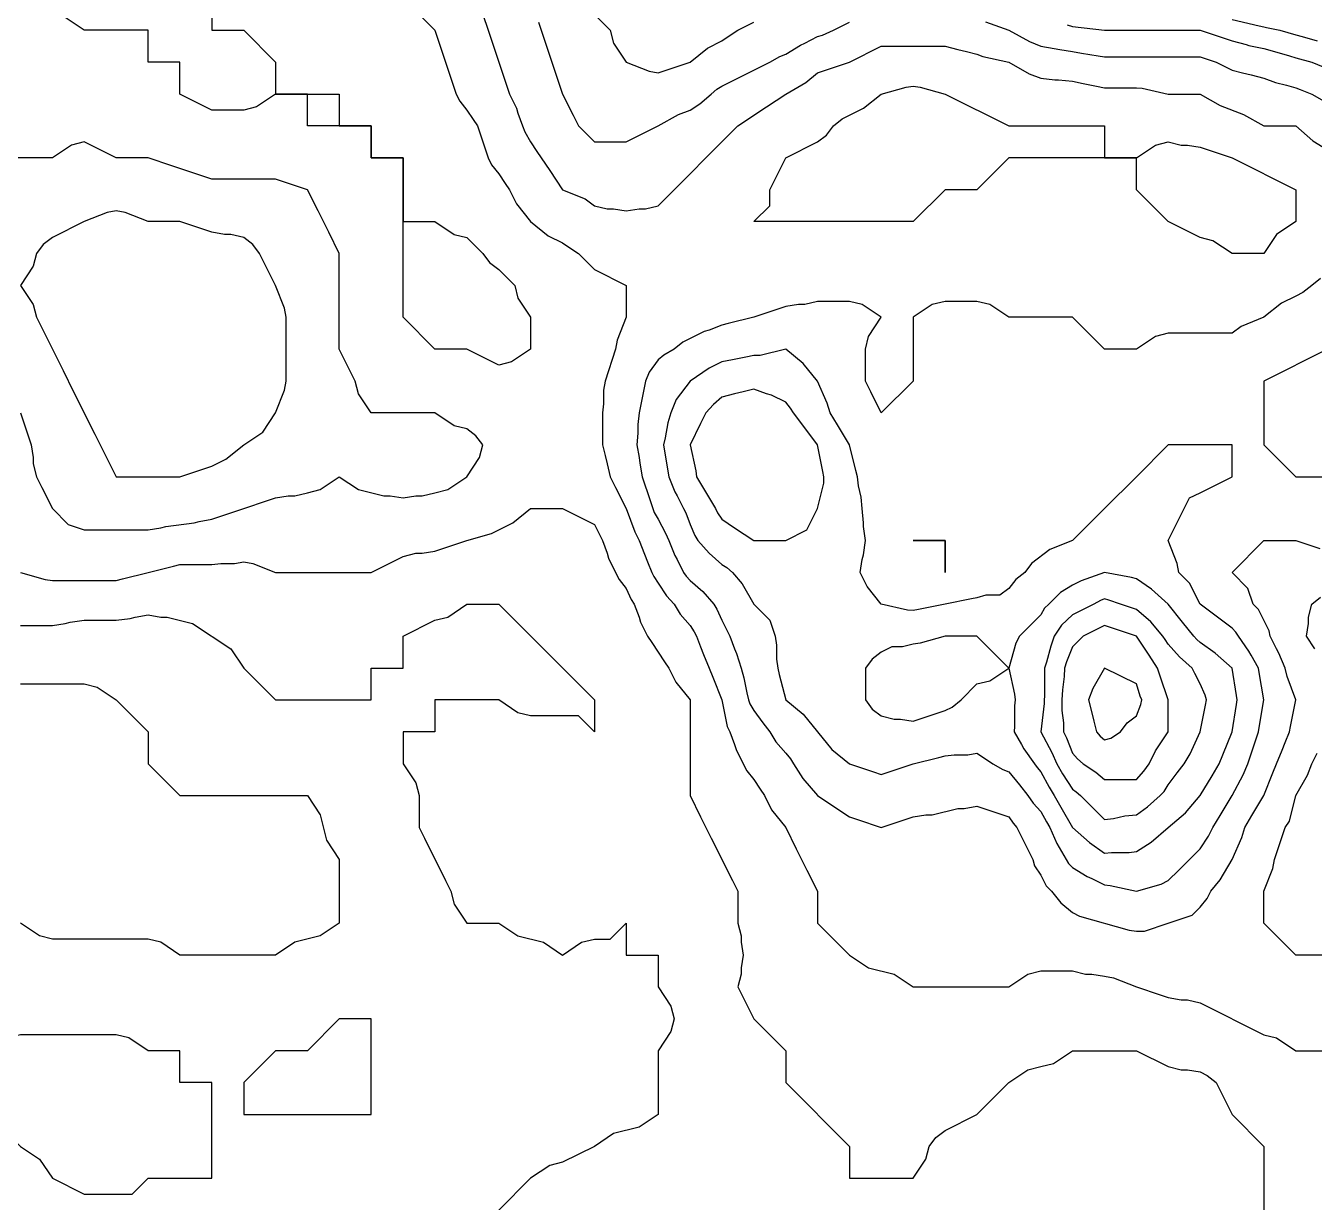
# Model space of a CAD drawing. Header units: inches. Extents: x 794995 to 811195, y 2485918 to 2508058.
# Drawn here: x 805230 to 806443, y 2497566 to 2498673 of the extents above; entities that cross this region are included whole.
import ezdxf

# ---------------------------------------------------------------- set-up
doc = ezdxf.new("R2010")
doc.units = ezdxf.units.IN
doc.header["$MEASUREMENT"] = 0
doc.layers.add('contour', color=7, linetype='Continuous')

msp = doc.modelspace()

# ---------------------------------------------------------------- linework, layer by layer
at = {"layer": 'contour'}
for points in [[(805405.2, 2498728.4), (805405.2, 2498668.4), (805435.2, 2498668.4), (805465.2, 2498638.4), (805465.2, 2498608.4), (805525.2, 2498608.4), (805525.2, 2498578.4), (805555.2, 2498578.4), (805555.2, 2498548.4), (805585.2, 2498548.4), (805585.2, 2498488.4), (805615.2, 2498488.4), (805633.2, 2498476.4), (805645.2, 2498473.4), (805660.2, 2498458.4), (805666.6, 2498449.8), (805675.2, 2498443.4), (805690.2, 2498428.4), (805693.2, 2498416.4), (805705.2, 2498398.4), (805705.2, 2498368.4), (805687.2, 2498356.4), (805675.2, 2498353.4), (805645.2, 2498368.4), (805615.2, 2498368.4), (805585.2, 2498398.4), (805585.2, 2498548.4), (805555.2, 2498548.4), (805555.2, 2498578.4), (805495.2, 2498578.4), (805495.2, 2498608.4), (805465.2, 2498608.4), (805447.2, 2498596.4), (805435.2, 2498593.4), (805405.2, 2498593.4), (805375.2, 2498608.4), (805375.2, 2498638.4), (805345.2, 2498638.4), (805345.2, 2498668.4), (805285.2, 2498668.4), (805267.2, 2498680.4)], [(805585.2, 2498698.4), (805615.2, 2498668.4), (805622.7, 2498645.9), (805625.2, 2498638.4), (805635.2, 2498608.4), (805638.5, 2498601.7), (805645.2, 2498593.4), (805651.2, 2498584.4), (805655.2, 2498578.4), (805665.2, 2498548.4), (805668.5, 2498541.7), (805675.2, 2498533.4), (805681.2, 2498524.4), (805685.2, 2498518.4), (805691.8, 2498505), (805705.2, 2498488.4), (805721.8, 2498475), (805735.2, 2498468.4), (805741.2, 2498464.4), (805750.2, 2498458.4), (805765.2, 2498443.4), (805795.2, 2498428.4), (805795.2, 2498398.4), (805786.6, 2498376.9), (805785.2, 2498368.4), (805775.2, 2498338.4), (805773.7, 2498329.8), (805773.7, 2498316.9), (805772.7, 2498308.4), (805772.7, 2498278.4), (805775.2, 2498268.4), (805777.2, 2498260.4), (805780.2, 2498248.4), (805785.2, 2498238.4), (805795.2, 2498218.4), (805803.2, 2498196.4), (805807.2, 2498188.4), (805812.3, 2498175.5), (805815.2, 2498168.4), (805819.2, 2498158.4), (805821.2, 2498154.4), (805825.2, 2498148.4), (805833.2, 2498136.4), (805840.2, 2498128.4), (805845.9, 2498119.1), (805855.2, 2498108.4), (805859.2, 2498102.4), (805861.2, 2498098.4), (805865.2, 2498088.4), (805868, 2498081.2), (805873.2, 2498068.4), (805876.6, 2498059.8), (805885.2, 2498038.4), (805890.2, 2498013.4), (805892.7, 2498008.4), (805897.2, 2497996.4), (805898.5, 2497991.7), (805905.2, 2497978.4), (805908.5, 2497971.7), (805915.2, 2497963.4), (805921.2, 2497954.4), (805925.2, 2497948.4), (805931.8, 2497935), (805945.2, 2497918.4), (805955.2, 2497898.4), (805965.2, 2497878.4), (805975.2, 2497858.4), (805975.2, 2497828.4), (806005.2, 2497798.4), (806023.2, 2497786.4), (806047.2, 2497780.4), (806065.2, 2497768.4), (806155.2, 2497768.4), (806173.2, 2497780.4), (806185.2, 2497783.4), (806215.2, 2497783.4), (806227.2, 2497780.4), (806233.2, 2497780.4), (806245.2, 2497778.4), (806253.7, 2497776.9), (806275.2, 2497768.4), (806297.7, 2497760.9), (806305.2, 2497758.4), (806317.2, 2497756.4), (806323.2, 2497756.4), (806335.2, 2497753.4), (806395.2, 2497723.4), (806407.2, 2497720.4), (806425.2, 2497708.4), (806455.2, 2497708.4)], [(805655.2, 2498698.4), (805665.2, 2498668.4), (805667.7, 2498660.9), (805682.7, 2498615.9), (805685.2, 2498608.4), (805691.8, 2498595), (805693.2, 2498590.4), (805697.7, 2498578.4), (805699.7, 2498572.9), (805705.2, 2498563.4), (805711.2, 2498554.4), (805715.2, 2498548.4), (805723.2, 2498536.4), (805735.2, 2498518.4), (805756.6, 2498509.8), (805765.2, 2498503.4), (805777.2, 2498500.4), (805783.2, 2498500.4), (805795.2, 2498498.4), (805807.2, 2498500.4), (805813.2, 2498500.4), (805825.2, 2498503.4), (805840.2, 2498518.4), (805855.2, 2498533.4), (805870.2, 2498548.4), (805885.2, 2498563.4), (805900.2, 2498578.4), (805909.2, 2498584.4), (805915.2, 2498588.4), (805927.2, 2498596.4), (805945.2, 2498608.4), (805964.2, 2498619.3), (805975.2, 2498628.4), (805982.7, 2498630.9), (806005.2, 2498638.4), (806035.2, 2498653.4), (806095.2, 2498653.4), (806107.2, 2498650.4), (806115.2, 2498648.4), (806125.2, 2498645.9), (806130.6, 2498643.8), (806155.2, 2498638.4), (806174.2, 2498627.5), (806185.2, 2498623.4), (806198.5, 2498621.7), (806201.8, 2498621.7), (806215.2, 2498620.4), (806225.2, 2498618.4), (806237.7, 2498615.9), (806245.2, 2498614.4), (806275.2, 2498614.4), (806280.6, 2498613.8), (806305.2, 2498608.4), (806335.2, 2498608.4), (806354.2, 2498597.5), (806376.1, 2498589.3), (806395.2, 2498578.4), (806425.2, 2498578.4), (806441.3, 2498564.5), (806455.2, 2498555.9)], [(805712.7, 2498675.9), (805715.2, 2498668.4), (805725.2, 2498638.4), (805727.7, 2498630.9), (805735.2, 2498608.4), (805745.2, 2498588.4), (805750.2, 2498578.4), (805765.2, 2498563.4), (805795.2, 2498563.4), (805825.2, 2498578.4), (805844.2, 2498589.3), (805855.2, 2498593.4), (805864.4, 2498599.1), (805875.2, 2498608.4), (805880.5, 2498613), (805885.2, 2498615.9), (805915.2, 2498630.9), (805930.2, 2498638.4), (805939.7, 2498643.8), (805945.2, 2498645.9), (805959, 2498654.5), (805963.2, 2498656.4), (805975.2, 2498662.4), (805979.8, 2498663.7), (805990.2, 2498668.4), (806005.2, 2498675.9)], [(805765.2, 2498683.4), (805780.2, 2498668.4), (805783.2, 2498656.4), (805795.2, 2498638.4), (805816.6, 2498629.8), (805825.2, 2498628.4), (805832.7, 2498630.9), (805855.2, 2498638.4), (805871.8, 2498651.7), (805885.2, 2498658.4), (805891.2, 2498662.4), (805900.2, 2498668.4), (805915.2, 2498675.9)], [(806133.2, 2498676.4), (806155.2, 2498668.4), (806174.6, 2498657.8), (806185.2, 2498653.4), (806198, 2498651.2), (806203.2, 2498650.4), (806215.2, 2498648.4), (806223.7, 2498646.9), (806239.2, 2498644.4), (806245.2, 2498643.4), (806335.2, 2498643.4), (806338.9, 2498642.1), (806350.2, 2498638.4), (806365.2, 2498630.9), (806375.2, 2498628.4), (806383.2, 2498626.4), (806395.2, 2498623.4), (806406.1, 2498619.3), (806416.6, 2498616.9), (806425.2, 2498614.4), (806429.4, 2498612.6), (806440.2, 2498608.4), (806449.7, 2498602.9)], [(806210.2, 2498673.4), (806215.2, 2498672.1), (806245.2, 2498668.4), (806335.2, 2498668.4), (806357.7, 2498660.9), (806365.2, 2498658.4), (806378.5, 2498655), (806381, 2498654.2), (806395.2, 2498651.2), (806405.2, 2498648.4), (806419.2, 2498644.4), (806425.2, 2498642.6), (806440.2, 2498638.4), (806450.9, 2498634.1)], [(806365.2, 2498678.4), (806390.9, 2498672.6), (806395.2, 2498671.7), (806397.8, 2498671), (806410.2, 2498668.4), (806425.2, 2498664.1), (806431.2, 2498662.4), (806445.2, 2498658.4)], [(805225.2, 2498308.4), (805232.7, 2498285.9), (805235.2, 2498278.4), (805237.2, 2498266.4), (805237.2, 2498260.4), (805240.2, 2498248.4), (805245.2, 2498238.4), (805255.2, 2498218.4), (805270.2, 2498203.4), (805285.2, 2498198.4), (805345.2, 2498198.4), (805357.2, 2498200.4), (805361.8, 2498201.7), (805388.5, 2498205), (805393.2, 2498206.4), (805405.2, 2498208.4), (805412.7, 2498210.9), (805435.2, 2498218.4), (805457.7, 2498225.9), (805465.2, 2498228.4), (805477.2, 2498230.4), (805483.2, 2498230.4), (805495.2, 2498233.4), (805507.2, 2498236.4), (805525.2, 2498248.4), (805543.2, 2498236.4), (805567.2, 2498230.4), (805573.2, 2498230.4), (805585.2, 2498228.4), (805597.2, 2498230.4), (805603.2, 2498230.4), (805615.2, 2498233.4), (805627.2, 2498236.4), (805645.2, 2498248.4), (805657.2, 2498266.4), (805660.2, 2498278.4), (805653.7, 2498286.9), (805645.2, 2498293.4), (805633.2, 2498296.4), (805615.2, 2498308.4), (805555.2, 2498308.4), (805543.2, 2498326.4), (805540.2, 2498338.4), (805535.2, 2498348.4), (805525.2, 2498368.4), (805525.2, 2498458.4), (805515.2, 2498478.4), (805505.2, 2498498.4), (805495.2, 2498518.4), (805472.7, 2498525.9), (805465.2, 2498528.4), (805405.2, 2498528.4), (805375.2, 2498538.4), (805367.7, 2498540.9), (805345.2, 2498548.4), (805315.2, 2498548.4), (805285.2, 2498563.4), (805273.2, 2498560.4), (805255.2, 2498548.4), (805165.2, 2498548.4)], [(806448.5, 2498435), (806440.2, 2498428.4), (806431.8, 2498421.7), (806425.2, 2498418.4), (806411.8, 2498411.7), (806395.2, 2498398.4), (806373.7, 2498389.8), (806365.2, 2498383.4), (806305.2, 2498383.4), (806293.2, 2498380.4), (806275.2, 2498368.4), (806245.2, 2498368.4), (806215.2, 2498398.4), (806155.2, 2498398.4), (806137.2, 2498410.4), (806125.2, 2498413.4), (806095.2, 2498413.4), (806083.2, 2498410.4), (806065.2, 2498398.4), (806065.2, 2498338.4), (806035.2, 2498308.4), (806025.2, 2498328.4), (806020.2, 2498338.4), (806020.2, 2498368.4), (806023.2, 2498380.4), (806035.2, 2498398.4), (806017.2, 2498410.4), (806005.2, 2498413.4), (805975.2, 2498413.4), (805963.2, 2498410.4), (805957.2, 2498410.4), (805945.2, 2498408.4), (805937.7, 2498405.9), (805915.2, 2498398.4), (805891.2, 2498392.4), (805885.2, 2498390.9), (805873.2, 2498386.4), (805868.5, 2498385), (805855.2, 2498378.4), (805848.5, 2498375), (805840.2, 2498368.4), (805830.6, 2498362.9), (805825.2, 2498358.4), (805816.6, 2498346.9), (805813.2, 2498338.4), (805807.2, 2498308.4), (805806.1, 2498297.5), (805806.1, 2498289.3), (805805.2, 2498278.4), (805807.2, 2498266.4), (805808, 2498261.2), (805810.2, 2498248.4), (805817.7, 2498225.9), (805820.2, 2498218.4), (805821.6, 2498214.8), (805825.2, 2498208.4), (805832.2, 2498195.4), (805835.2, 2498188.4), (805841, 2498174.2), (805843.2, 2498170.4), (805849.2, 2498158.4), (805851.6, 2498154.8), (805855.2, 2498150.9), (805867.2, 2498140.4), (805877.7, 2498128.4), (805880.5, 2498123.7), (805885.2, 2498113.4), (805890.2, 2498103.4), (805892.7, 2498098.4), (805897.2, 2498086.4), (805899, 2498082.2), (805903.2, 2498068.4), (805905.9, 2498059.1), (805908.5, 2498045), (805910.2, 2498038.4), (805911.4, 2498034.6), (805915.2, 2498028.4), (805923.7, 2498016.9), (805930.2, 2498008.4), (805935.9, 2497999.1), (805945.2, 2497988.4), (805949.8, 2497983), (805952.7, 2497978.4), (805961.3, 2497964.5), (805975.2, 2497948.4), (805993.2, 2497936.4), (806005.2, 2497928.4), (806012.7, 2497925.9), (806035.2, 2497918.4), (806057.7, 2497925.9), (806065.2, 2497928.4), (806077.2, 2497930.4), (806083.2, 2497930.4), (806107.2, 2497936.4), (806113.2, 2497936.4), (806125.2, 2497938.4), (806155.2, 2497928.4), (806159.2, 2497922.4), (806162.7, 2497918.4), (806177.7, 2497888.4), (806179.2, 2497882.4), (806185.2, 2497873.4), (806190.2, 2497863.4), (806195.2, 2497858.4), (806204.2, 2497847.5), (806215.2, 2497838.4), (806221.8, 2497835), (806268.5, 2497821.7), (806275.2, 2497820.9), (806282.7, 2497820.9), (806305.2, 2497828.4), (806327.7, 2497835.9), (806335.2, 2497843.4), (806341.8, 2497851.7), (806345.2, 2497858.4), (806354.2, 2497869.3), (806365.2, 2497888.4), (806374.4, 2497909.1), (806377.2, 2497918.4), (806383.9, 2497929.6), (806395.2, 2497948.4), (806403.7, 2497969.8), (806407.2, 2497978.4), (806412.3, 2497991.2), (806415.2, 2497998.4), (806419.2, 2498008.4), (806420.2, 2498013.4), (806425.2, 2498038.4), (806417.2, 2498060.4), (806415.2, 2498068.4), (806409.3, 2498082.5), (806407.2, 2498086.4), (806401.2, 2498098.4), (806400.2, 2498103.4), (806390.2, 2498123.4), (806385.2, 2498128.4), (806380.2, 2498143.4), (806365.2, 2498158.4), (806395.2, 2498188.4), (806425.2, 2498188.4), (806447.7, 2498180.9)], [(805225.2, 2498158.4), (805248.5, 2498151.7), (805255.2, 2498150.9), (805315.2, 2498150.9), (805321.2, 2498152.4), (805345.2, 2498158.4), (805369.2, 2498164.4), (805375.2, 2498165.9), (805405.2, 2498165.9), (805413.7, 2498166.9), (805426.6, 2498166.9), (805435.2, 2498168.4), (805443.7, 2498166.9), (805465.2, 2498158.4), (805555.2, 2498158.4), (805585.2, 2498173.4), (805597.2, 2498176.4), (805603.2, 2498176.4), (805615.2, 2498178.4), (805622.7, 2498180.9), (805645.2, 2498188.4), (805668.5, 2498195), (805675.2, 2498198.4), (805688.5, 2498205), (805705.2, 2498218.4), (805735.2, 2498218.4), (805765.2, 2498203.4), (805770.2, 2498193.4), (805772.7, 2498188.4), (805777.2, 2498176.4), (805778.5, 2498171.7), (805785.2, 2498158.4), (805788.5, 2498151.7), (805795.2, 2498143.4), (805799.8, 2498133), (805802.7, 2498128.4), (805807.2, 2498116.4), (805808.5, 2498111.7), (805815.2, 2498098.4), (805819.2, 2498092.4), (805831.2, 2498074.4), (805835.2, 2498068.4), (805841.8, 2498055), (805855.2, 2498038.4), (805855.2, 2497948.4), (805865.2, 2497928.4), (805875.2, 2497908.4), (805895.2, 2497868.4), (805900.2, 2497858.4), (805900.2, 2497828.4), (805903.2, 2497816.4), (805903.2, 2497810.4), (805905.2, 2497798.4), (805903.2, 2497786.4), (805903.2, 2497780.4), (805900.2, 2497768.4), (805905.2, 2497758.4), (805915.2, 2497738.4), (805945.2, 2497708.4), (805945.2, 2497678.4), (806005.2, 2497618.4), (806005.2, 2497588.4), (806065.2, 2497588.4), (806077.2, 2497606.4), (806080.2, 2497618.4), (806086.6, 2497626.9), (806095.2, 2497633.4), (806125.2, 2497648.4), (806155.2, 2497678.4), (806173.2, 2497690.4), (806185.2, 2497693.4), (806197.2, 2497696.4), (806215.2, 2497708.4), (806275.2, 2497708.4), (806305.2, 2497693.4), (806317.2, 2497690.4), (806323.2, 2497690.4), (806335.2, 2497688.4), (806341.8, 2497685), (806350.2, 2497678.4), (806355.2, 2497668.4), (806365.2, 2497648.4), (806395.2, 2497618.4), (806395.2, 2497528.4)], [(805225.2, 2498108.4), (805255.2, 2498108.4), (805267.2, 2498110.4), (805271.8, 2498111.7), (805285.2, 2498113.4), (805315.2, 2498113.4), (805328.5, 2498115), (805333.2, 2498116.4), (805345.2, 2498118.4), (805357.2, 2498116.4), (805363.2, 2498116.4), (805387.2, 2498110.4), (805423.2, 2498086.4), (805435.2, 2498068.4), (805465.2, 2498038.4), (805525.2, 2498038.4), (805555.2, 2498038.4), (805555.2, 2498068.4), (805585.2, 2498068.4), (805585.2, 2498098.4), (805615.2, 2498113.4), (805627.2, 2498116.4), (805645.2, 2498128.4), (805675.2, 2498128.4), (805765.2, 2498038.4), (805765.2, 2498008.4), (805750.2, 2498023.4), (805705.2, 2498023.4), (805693.2, 2498026.4), (805675.2, 2498038.4), (805615.2, 2498038.4), (805615.2, 2498008.4), (805585.2, 2498008.4), (805585.2, 2497978.4), (805597.2, 2497960.4), (805600.2, 2497948.4), (805600.2, 2497918.4), (805605.2, 2497908.4), (805625.2, 2497868.4), (805630.2, 2497858.4), (805633.2, 2497846.4), (805645.2, 2497828.4), (805675.2, 2497828.4), (805693.2, 2497816.4), (805717.2, 2497810.4), (805735.2, 2497798.4), (805753.2, 2497810.4), (805765.2, 2497813.4), (805780.2, 2497813.4), (805795.2, 2497828.4), (805795.2, 2497798.4), (805825.2, 2497798.4), (805825.2, 2497768.4), (805837.2, 2497750.4), (805840.2, 2497738.4), (805837.2, 2497726.4), (805825.2, 2497708.4), (805825.2, 2497648.4), (805807.2, 2497636.4), (805783.2, 2497630.4), (805765.2, 2497618.4), (805735.2, 2497603.4), (805723.2, 2497600.4), (805705.2, 2497588.4), (805675.2, 2497558.4)], [(806443.2, 2498086.4), (806435.2, 2498098.4), (806437.2, 2498110.4), (806437.2, 2498116.4), (806440.2, 2498128.4), (806448.5, 2498135)], [(805225.2, 2498053.4), (805285.2, 2498053.4), (805297.2, 2498050.4), (805315.2, 2498038.4), (805345.2, 2498008.4), (805345.2, 2497978.4), (805375.2, 2497948.4), (805495.2, 2497948.4), (805507.2, 2497930.4), (805513.2, 2497906.4), (805525.2, 2497888.4), (805525.2, 2497828.4), (805507.2, 2497816.4), (805483.2, 2497810.4), (805465.2, 2497798.4), (805375.2, 2497798.4), (805357.2, 2497810.4), (805345.2, 2497813.4), (805255.2, 2497813.4), (805243.2, 2497816.4), (805225.2, 2497828.4)], [(806455.2, 2497798.4), (806425.2, 2497798.4), (806395.2, 2497828.4), (806395.2, 2497858.4), (806403.7, 2497879.8), (806405.2, 2497888.4), (806415.2, 2497918.4), (806419.2, 2497924.4), (806425.2, 2497948.4), (806436.1, 2497967.5), (806440.2, 2497978.4), (806445.2, 2497988.4)]]:
    msp.add_lwpolyline(points, dxfattribs=at)
for points in [[(806395.2, 2498458.4), (806365.2, 2498458.4), (806347.2, 2498470.4), (806335.2, 2498473.4), (806305.2, 2498488.4), (806275.2, 2498518.4), (806275.2, 2498548.4), (806155.2, 2498548.4), (806125.2, 2498518.4), (806095.2, 2498518.4), (806065.2, 2498488.4), (805915.2, 2498488.4), (805930.2, 2498503.4), (805930.2, 2498518.4), (805935.2, 2498528.4), (805945.2, 2498548.4), (805975.2, 2498563.4), (805983.7, 2498569.8), (805990.2, 2498578.4), (805998.5, 2498585), (806005.2, 2498588.4), (806018.5, 2498595), (806035.2, 2498608.4), (806058.5, 2498615), (806065.2, 2498615.9), (806071.8, 2498615), (806095.2, 2498608.4), (806155.2, 2498578.4), (806245.2, 2498578.4), (806245.2, 2498548.4), (806275.2, 2498548.4), (806293.2, 2498560.4), (806305.2, 2498563.4), (806317.2, 2498560.4), (806323.2, 2498560.4), (806335.2, 2498558.4), (806342.7, 2498555.9), (806365.2, 2498548.4), (806425.2, 2498518.4), (806425.2, 2498488.4), (806407.2, 2498476.4)], [(805405.2, 2498258.4), (805418.5, 2498265), (805435.2, 2498278.4), (805453.2, 2498290.4), (805465.2, 2498308.4), (805473.7, 2498329.8), (805475.2, 2498338.4), (805475.2, 2498398.4), (805473.7, 2498406.9), (805465.2, 2498428.4), (805455.2, 2498448.4), (805450.2, 2498458.4), (805443.7, 2498466.9), (805435.2, 2498473.4), (805423.2, 2498476.4), (805417.2, 2498476.4), (805405.2, 2498478.4), (805397.7, 2498480.9), (805375.2, 2498488.4), (805345.2, 2498488.4), (805323.7, 2498496.9), (805315.2, 2498498.4), (805306.6, 2498496.9), (805285.2, 2498488.4), (805255.2, 2498473.4), (805246.6, 2498466.9), (805240.2, 2498458.4), (805237.2, 2498446.4), (805225.2, 2498428.4), (805237.2, 2498410.4), (805240.2, 2498398.4), (805245.2, 2498388.4), (805265.2, 2498348.4), (805275.2, 2498328.4), (805295.2, 2498288.4), (805305.2, 2498268.4), (805315.2, 2498248.4), (805375.2, 2498248.4), (805397.7, 2498255.9)], [(806515.2, 2498233.4), (806530.2, 2498233.4), (806545.2, 2498248.4), (806545.2, 2498368.4), (806515.2, 2498368.4), (806500.2, 2498383.4), (806485.2, 2498383.4), (806455.2, 2498368.4), (806395.2, 2498338.4), (806395.2, 2498278.4), (806425.2, 2498248.4), (806485.2, 2498248.4)], [(806305.2, 2497868.4), (806315.2, 2497878.4), (806325.2, 2497888.4), (806330.2, 2497893.4), (806335.2, 2497898.4), (806343.2, 2497910.4), (806347.2, 2497918.4), (806353.9, 2497929.6), (806365.2, 2497948.4), (806375.7, 2497967.8), (806380.2, 2497978.4), (806387.7, 2498000.9), (806390.2, 2498008.4), (806390.9, 2498012.6), (806395.2, 2498038.4), (806390.9, 2498064.1), (806390.2, 2498068.4), (806383.2, 2498080.4), (806381, 2498084.2), (806371.2, 2498098.4), (806368.9, 2498102.1), (806365.2, 2498105.9), (806335.2, 2498128.4), (806325.2, 2498148.4), (806315.2, 2498158.4), (806313.7, 2498166.9), (806305.2, 2498188.4), (806315.2, 2498208.4), (806320.2, 2498218.4), (806325.2, 2498228.4), (806335.2, 2498233.4), (806365.2, 2498248.4), (806365.2, 2498278.4), (806305.2, 2498278.4), (806275.2, 2498248.4), (806245.2, 2498218.4), (806215.2, 2498188.4), (806193.7, 2498179.8), (806176.6, 2498166.9), (806170.2, 2498158.4), (806161.8, 2498151.7), (806155.2, 2498143.4), (806146.6, 2498136.9), (806133.7, 2498136.9), (806125.2, 2498134.4), (806120.2, 2498133.4), (806095.2, 2498128.4), (806070.2, 2498123.4), (806065.2, 2498122.4), (806059.7, 2498122.9), (806035.2, 2498128.4), (806021.8, 2498145), (806015.2, 2498158.4), (806017.2, 2498170.4), (806018.5, 2498175), (806020.2, 2498188.4), (806018.5, 2498201.7), (806018.5, 2498205), (806017.2, 2498218.4), (806016.1, 2498229.3), (806013.7, 2498239.8), (806012.7, 2498248.4), (806011.2, 2498254.4), (806005.2, 2498278.4), (805993.9, 2498297.1), (805987.2, 2498308.4), (805984.4, 2498317.6), (805975.2, 2498338.4), (805961.8, 2498355), (805945.2, 2498368.4), (805921.2, 2498362.4), (805915.2, 2498362.4), (805907.7, 2498360.9), (805895.2, 2498358.4), (805885.2, 2498356.4), (805873.2, 2498350.4), (805855.2, 2498338.4), (805842.3, 2498321.2), (805837.2, 2498308.4), (805834.4, 2498299.1), (805831.8, 2498285), (805830.2, 2498278.4), (805831.2, 2498272.4), (805835.2, 2498248.4), (805841, 2498234.2), (805843.2, 2498230.4), (805849.2, 2498218.4), (805851.2, 2498214.4), (805855.2, 2498203.4), (805859.8, 2498193), (805862.7, 2498188.4), (805873.2, 2498176.4), (805885.2, 2498165.9), (805889.8, 2498163), (805895.2, 2498158.4), (805904.2, 2498147.5), (805915.2, 2498128.4), (805930.2, 2498113.4), (805935.2, 2498098.4), (805936.6, 2498089.8), (805936.6, 2498076.9), (805937.7, 2498068.4), (805939.2, 2498062.4), (805945.2, 2498038.4), (805961.8, 2498025), (805988.5, 2497991.7), (806005.2, 2497978.4), (806027.7, 2497970.9), (806035.2, 2497968.4), (806042.7, 2497970.9), (806065.2, 2497978.4), (806089.2, 2497984.4), (806095.2, 2497985.9), (806103.7, 2497986.9), (806116.6, 2497986.9), (806125.2, 2497988.4), (806131.2, 2497984.4), (806140.2, 2497978.4), (806149.7, 2497972.9), (806155.2, 2497970.9), (806165.2, 2497958.4), (806173.2, 2497948.4), (806178.1, 2497941.3), (806185.2, 2497933.4), (806190.6, 2497923.8), (806193.7, 2497918.4), (806200.2, 2497903.4), (806209.2, 2497888.4), (806211.4, 2497884.6), (806215.2, 2497880.9), (806229, 2497872.2), (806233.2, 2497870.4), (806245.2, 2497864.4), (806250.6, 2497863.8), (806275.2, 2497858.4), (806298.5, 2497865)], [(805945.2, 2498188.4), (805965.2, 2498198.4), (805975.2, 2498218.4), (805981.2, 2498242.4), (805981.2, 2498248.4), (805980.2, 2498253.4), (805975.2, 2498278.4), (805962.3, 2498295.5), (805952.7, 2498308.4), (805949.8, 2498313), (805945.2, 2498318.4), (805931.8, 2498325), (805927.2, 2498326.4), (805915.2, 2498330.9), (805905.2, 2498328.4), (805897.2, 2498326.4), (805885.2, 2498323.4), (805877.2, 2498316.4), (805870.2, 2498308.4), (805865.2, 2498298.4), (805855.2, 2498278.4), (805860.6, 2498253.8), (805861.2, 2498248.4), (805879.2, 2498218.4), (805881.2, 2498214.4), (805885.2, 2498208.4), (805897.2, 2498200.4), (805915.2, 2498188.4)], [(806095.2, 2498158.4), (806095.2, 2498188.4), (806065.2, 2498188.4), (806095.2, 2498188.4)], [(806275.2, 2497895.9), (806289, 2497904.5), (806305.2, 2497918.4), (806321.3, 2497932.2), (806335.2, 2497948.4), (806346.4, 2497967.1), (806353.2, 2497978.4), (806356.6, 2497986.9), (806365.2, 2498008.4), (806369.4, 2498034.1), (806370.2, 2498038.4), (806369.4, 2498042.6), (806365.2, 2498068.4), (806349.3, 2498082.5), (806335.2, 2498092.4), (806332, 2498095.2), (806329.2, 2498098.4), (806318.5, 2498111.7), (806305.2, 2498128.4), (806289.3, 2498142.5), (806275.2, 2498152.4), (806270.5, 2498153.7), (806245.2, 2498158.4), (806223.2, 2498150.4), (806215.2, 2498146.4), (806203.9, 2498139.6), (806192.7, 2498128.4), (806188.7, 2498124.8), (806185.2, 2498118.4), (806175.2, 2498108.4), (806165.2, 2498098.4), (806161.8, 2498091.7), (806155.2, 2498068.4), (806160.6, 2498043.8), (806161.2, 2498038.4), (806160.6, 2498032.9), (806160.6, 2498013.8), (806160.2, 2498008.4), (806167.2, 2497996.4), (806169.3, 2497992.5), (806179.2, 2497978.4), (806181.8, 2497975), (806185.2, 2497970.9), (806193, 2497956.2), (806198, 2497948.4), (806204.2, 2497937.5), (806215.2, 2497918.4), (806231, 2497904.2), (806245.2, 2497894.4), (806251.8, 2497895), (806268.5, 2497895)], [(806275.2, 2497930.4), (806285.7, 2497937.8), (806297.7, 2497948.4), (806301.2, 2497952.4), (806305.2, 2497958.4), (806313.7, 2497969.8), (806320.2, 2497978.4), (806325.9, 2497987.6), (806335.2, 2498008.4), (806340.2, 2498033.4), (806341.2, 2498038.4), (806339.8, 2498043), (806335.2, 2498053.4), (806330.2, 2498063.4), (806327.7, 2498068.4), (806315.7, 2498078.9), (806305.2, 2498090.9), (806302.2, 2498095.4), (806300.2, 2498098.4), (806288.8, 2498112), (806275.2, 2498123.4), (806271.4, 2498124.6), (806260.2, 2498128.4), (806249.2, 2498132.4), (806245.2, 2498133.4), (806241.6, 2498131.9), (806235.2, 2498128.4), (806215.2, 2498118.4), (806204.7, 2498108.8), (806198, 2498098.4), (806194.6, 2498088.9), (806190.6, 2498073.8), (806188.9, 2498068.4), (806188.7, 2498064.8), (806188.7, 2498041.9), (806188.5, 2498038.4), (806188.5, 2498035), (806185.2, 2498008.4), (806195.6, 2497988.8), (806200.2, 2497978.4), (806205.6, 2497968.8), (806215.2, 2497954.4), (806218.7, 2497951.9), (806222.7, 2497948.4), (806245.2, 2497925.9), (806253.7, 2497926.9), (806264.2, 2497929.3)], [(806275.2, 2497963.4), (806282.2, 2497971.3), (806287.2, 2497978.4), (806293.2, 2497990.4), (806305.2, 2498008.4), (806305.2, 2498038.4), (806297.7, 2498060.9), (806295.2, 2498068.4), (806287.2, 2498080.4), (806275.2, 2498098.4), (806252.7, 2498105.9), (806245.2, 2498108.4), (806225.2, 2498098.4), (806220.2, 2498093.4), (806215.2, 2498088.4), (806209.4, 2498074.1), (806207.7, 2498068.4), (806207.2, 2498060.4), (806205.7, 2498047.8), (806205.2, 2498038.4), (806205.2, 2498028.4), (806206.6, 2498016.9), (806206.6, 2498008.4), (806209.4, 2498002.6), (806215.2, 2497988.4), (806219.8, 2497983), (806225.2, 2497978.4), (806237.2, 2497970.4), (806245.2, 2497963.4)], [(806095.2, 2498028.4), (806101.8, 2498031.7), (806110.2, 2498038.4), (806125.2, 2498053.4), (806137.2, 2498056.4), (806155.2, 2498068.4), (806125.2, 2498098.4), (806095.2, 2498098.4), (806071.8, 2498091.7), (806065.2, 2498090.9), (806055.2, 2498088.4), (806045.2, 2498088.4), (806035.2, 2498083.4), (806026.6, 2498076.9), (806020.2, 2498068.4), (806020.2, 2498038.4), (806026.6, 2498029.8), (806035.2, 2498023.4), (806047.2, 2498020.4), (806053.2, 2498020.4), (806065.2, 2498018.4)], [(806245.2, 2498000.9), (806251.2, 2498002.4), (806260.2, 2498008.4), (806266.6, 2498016.9), (806275.2, 2498023.4), (806279.4, 2498034.1), (806280.2, 2498038.4), (806278.9, 2498042.1), (806275.2, 2498053.4), (806245.2, 2498068.4), (806234.2, 2498049.3), (806230.2, 2498038.4), (806233.2, 2498026.4), (806235.2, 2498018.4), (806237.7, 2498008.4), (806241.2, 2498004.4)], [(805525.2, 2497648.4), (805555.2, 2497648.4), (805555.2, 2497738.4), (805525.2, 2497738.4), (805495.2, 2497708.4), (805465.2, 2497708.4), (805435.2, 2497678.4), (805435.2, 2497648.4)], [(805315.2, 2497573.4), (805330.2, 2497573.4), (805345.2, 2497588.4), (805375.2, 2497588.4), (805405.2, 2497588.4), (805405.2, 2497678.4), (805375.2, 2497678.4), (805375.2, 2497708.4), (805345.2, 2497708.4), (805327.2, 2497720.4), (805315.2, 2497723.4), (805225.2, 2497723.4), (805213.2, 2497720.4), (805195.2, 2497708.4), (805195.2, 2497648.4), (805225.2, 2497618.4), (805243.2, 2497606.4), (805255.2, 2497588.4), (805285.2, 2497573.4)]]:
    msp.add_lwpolyline(points, close=True, dxfattribs=at)

doc.saveas('drawing.dxf')
